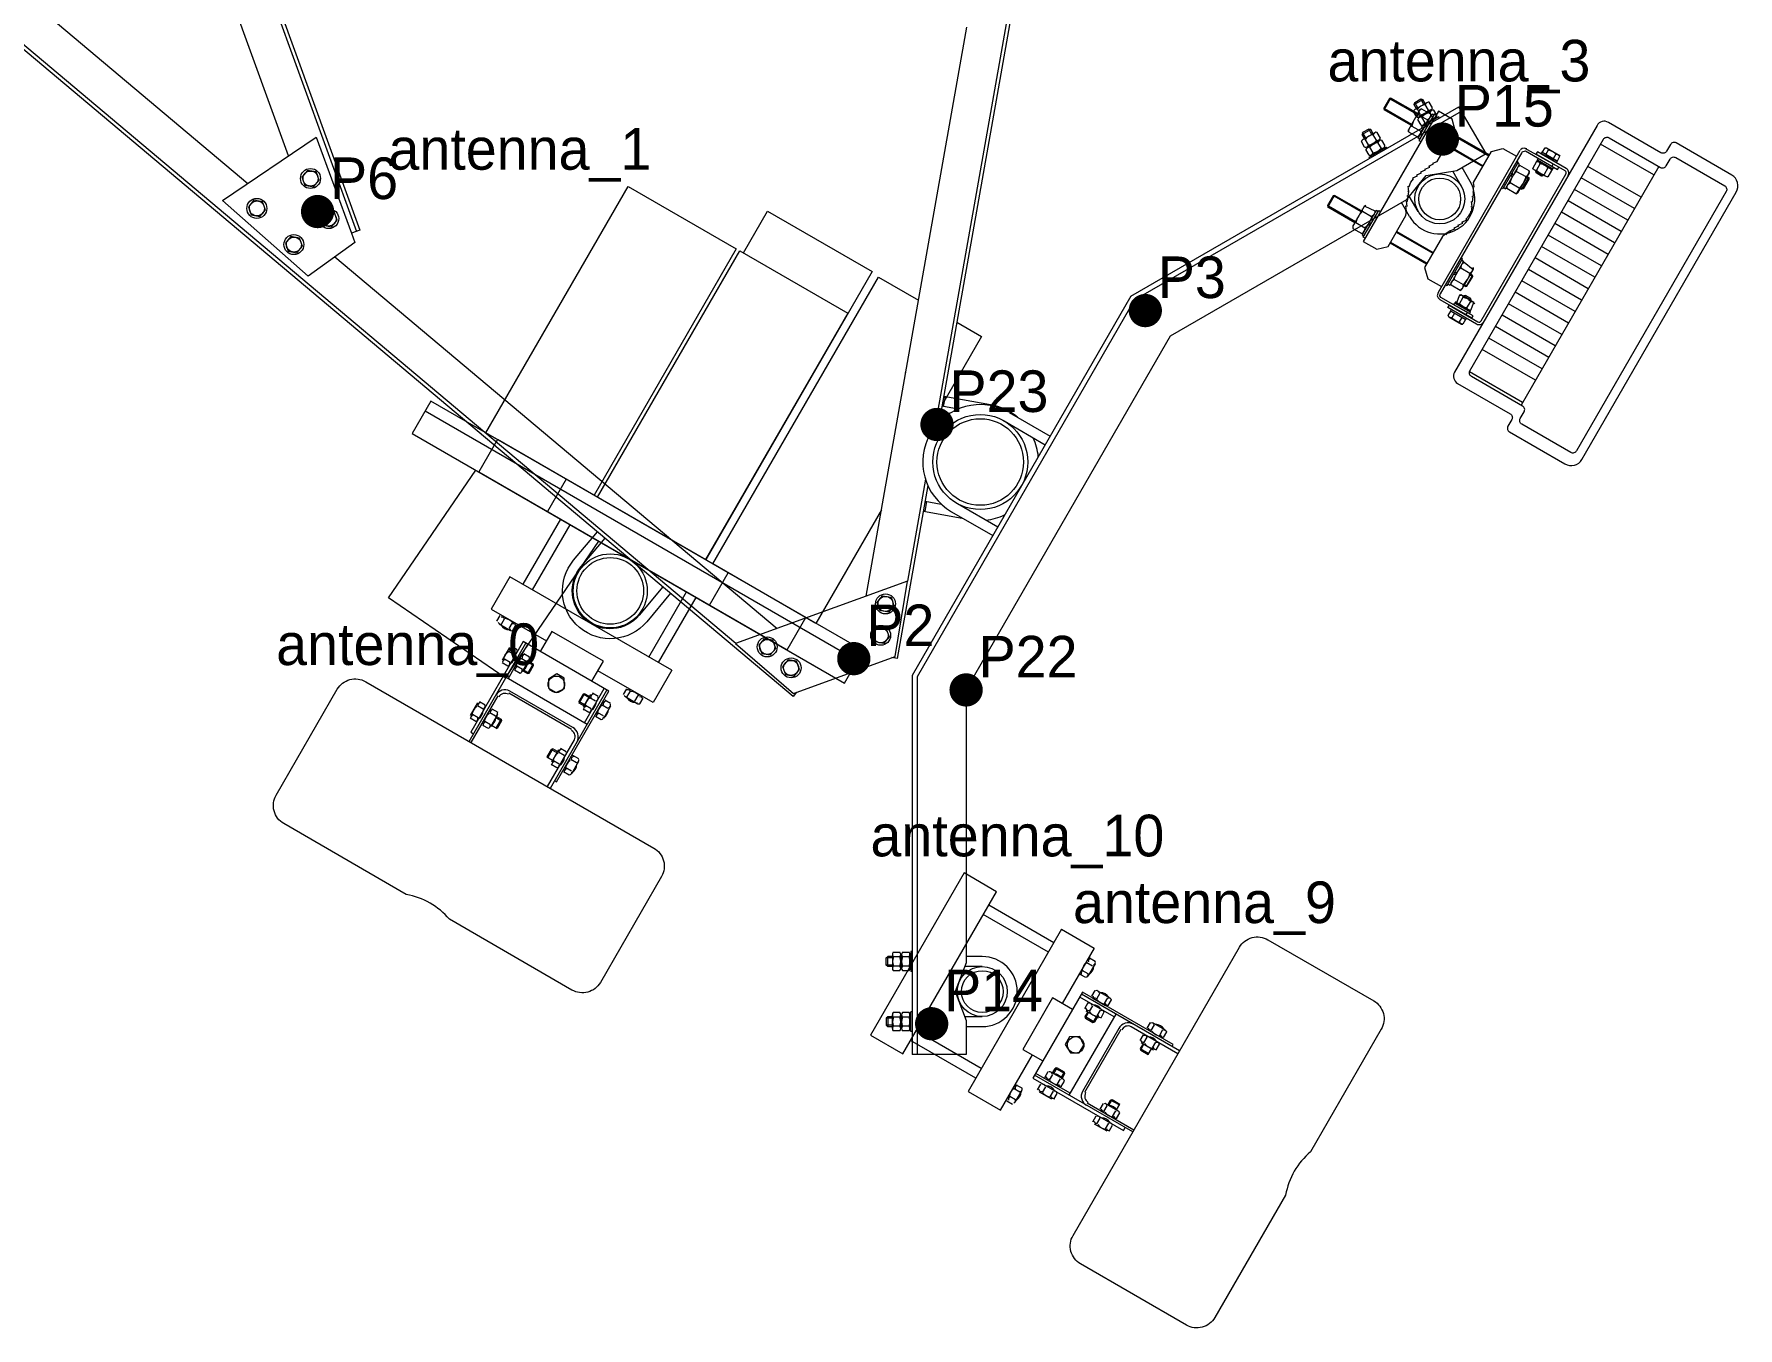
# Model space of a CAD drawing. Header units: millimetres. Extents: x 750177 to 754896, y 114758 to 119506.
# Drawn here: x 751767 to 753815, y 114758 to 116313 of the extents above; entities that cross this region are included whole.
import ezdxf

# ---------------------------------------------------------------- set-up
doc = ezdxf.new("R2010")
doc.units = ezdxf.units.MM
doc.header["$LTSCALE"] = 30
doc.layers.add('ANTENNA_LABELS', color=2, linetype='Continuous')
doc.layers.add('VERTEX_LABELS', color=7, linetype='Continuous')
for name, color, linetype, lineweight in [('ANTENNAS DISHES', 7, 'Continuous', 5), ('STEELWORK', 7, 'Continuous', 13), ('STEELWORK ANCILLARY', 7, 'Continuous', 5)]:
    doc.layers.add(name, color=color, linetype=linetype, lineweight=lineweight)

msp = doc.modelspace()

# ---------------------------------------------------------------- linework, layer by layer
at = {"layer": 'ANTENNAS DISHES', "color": 4}
for p, q in [((753422.3, 116203.4), (753390, 116222)), ((753423, 116204.4), (753390.6, 116223.1)), ((753429.7, 116216.2), (753397.4, 116234.8)), ((753430.4, 116217.4), (753398.1, 116236)), ((753433, 116221.8), (753419.2, 116198)), ((753433, 116221.8), (753435.1, 116223.1)), ((753435.1, 116223.1), (753446.1, 116216.8)), ((753446.1, 116216.8), (753446, 116215.3)), ((753446.1, 116214.3), (753446.1, 116216.8)), ((753419.3, 116195.6), (753419.2, 116198)), ((753419.3, 116195.6), (753430.2, 116189.3)), ((753424, 116205.1), (753423.2, 116202.4)), ((753423.2, 116202.4), (753434, 116196.2)), ((753424.8, 116207.6), (753424, 116205.1)), ((753436.1, 116198.1), (753434, 116196.2)), ((753437.6, 116200.2), (753436.1, 116198.1)), ((753439.2, 116202.4), (753437.6, 116200.2)), ((753438.4, 116201.6), (753441.9, 116202.3)), ((753439.6, 116203.7), (753443.1, 116204.4)), ((753443.2, 116210.6), (753442, 116209.9)), ((753444.2, 116211.6), (753443.2, 116210.6)), ((753445.1, 116212.7), (753444.2, 116211.6)), ((753445.5, 116214), (753445.1, 116212.7)), ((753446, 116215.3), (753445.5, 116214)), ((753432.3, 116190.4), (753430.2, 116189.3)), ((753430.2, 116189.3), (753431.4, 116190)), ((753464.7, 116178.9), (753508.6, 116153.6)), ((753465.3, 116180), (753509.2, 116154.7)), ((753472.1, 116191.8), (753516, 116166.4)), ((753472.7, 116192.9), (753516.6, 116167.6)), ((753561.4, 116175.1), (753558.9, 116175.8)), ((753580.1, 116170.6), (753583.4, 116176.2)), ((753714.3, 116143.6), (753650.3, 116180.5)), ((753555.4, 116170.6), (753457.2, 116000.6)), ((753553.3, 116154.9), (753551.2, 116153.6)), ((753552.1, 116154), (753553.3, 116154.9)), ((753564.3, 116148.6), (753553.3, 116154.9)), ((753575.3, 116163.3), (753568.7, 116151.8)), ((753577.7, 116157.2), (753573.1, 116149.2)), ((753582, 116155.6), (753581.4, 116157.6)), ((753583.1, 116154.9), (753582.7, 116156.9)), ((753584.5, 116168.1), (753587.7, 116173.7)), ((753593.2, 116156.8), (753591.6, 116154.1)), ((753597.1, 116158.3), (753601.1, 116166)), ((753552.3, 116127.9), (753541.4, 116134.2)), ((753543.8, 116140.8), (753542.7, 116144.1)), ((753545, 116142.9), (753543.9, 116146.2)), ((753544.3, 116141.7), (753545.9, 116143.9)), ((753545.9, 116143.9), (753547.5, 116146)), ((753547.5, 116146), (753549.3, 116147.9)), ((753549.3, 116147.9), (753549.4, 116149.3)), ((753549.4, 116149.3), (753549.8, 116150.6)), ((753549.8, 116150.6), (753550.2, 116152)), ((753564.2, 116146.1), (753550.5, 116122.2)), ((753550.9, 116153.1), (753552.1, 116154)), ((753720.2, 116153.8), (753554.6, 115866.9)), ((753561, 116140.4), (753563.1, 116139.2)), ((753561.7, 116141.6), (753563.8, 116140.4)), ((753564.2, 116146.1), (753564.3, 116148.6)), ((753572.2, 116147.7), (753572.7, 116148.5)), ((753573.9, 116147.9), (753573.4, 116147)), ((753580.4, 116144.1), (753579.9, 116143.3)), ((753581.5, 116143.4), (753581.1, 116142.6)), ((753592.6, 116150.9), (753586.8, 116141.4)), ((753590.9, 116150.1), (753590.2, 116150.8)), ((753690.9, 116103.1), (753627, 116140)), ((753698.9, 116116.9), (753634.9, 116153.8)), ((753362.2, 116099.2), (753329.9, 116117.9)), ((753362.8, 116100.3), (753330.5, 116118.9)), ((753418.9, 116117.9), (753417.4, 116118.2)), ((753419.6, 116123.9), (753418.3, 116124.1)), ((753495.6, 116117.5), (753497.1, 116117.1)), ((753496.4, 116123.3), (753497.7, 116123.2)), ((753548.4, 116121), (753537.5, 116127.4)), ((753548.4, 116121), (753550.5, 116122.2)), ((753549.6, 116121.8), (753548.4, 116121)), ((753550.5, 116122.8), (753549.6, 116121.8)), ((753553.6, 116127.6), (753555.7, 116126.4)), ((753554.2, 116128.7), (753556.3, 116127.4)), ((753683, 116089.4), (753619, 116126.3)), ((753355.4, 116087.3), (753323, 116106)), ((753368, 116106.8), (753366.9, 116106.2)), ((753416.8, 116100.1), (753415.3, 116100.2)), ((753493.4, 116099.5), (753495, 116099.4)), ((753494.1, 116105.5), (753495.7, 116105.3)), ((753667.1, 116061.9), (753603.1, 116098.8)), ((753675.1, 116075.6), (753611.1, 116112.6)), ((753364.3, 116073.7), (753363.1, 116073.1)), ((753365.2, 116074.9), (753364.3, 116073.7)), ((753368.9, 116081.8), (753367, 116080)), ((753370.5, 116084.1), (753368.9, 116081.8)), ((753372.1, 116086.2), (753370.5, 116084.1)), ((753371.2, 116085.2), (753372.4, 116081.9)), ((753372.4, 116087.2), (753373.6, 116083.9)), ((753404.5, 116074.8), (753448.4, 116049.4)), ((753405.1, 116075.8), (753449, 116050.5)), ((753464.2, 116072.8), (753465.1, 116071.5)), ((753469.2, 116076.3), (753470, 116075.1)), ((753659.2, 116048.1), (753595.2, 116085.1)), ((753397.1, 116062), (753441, 116036.6)), ((753397.7, 116062.9), (753441.6, 116037.6)), ((753643.3, 116020.6), (753579.3, 116057.6)), ((753651.3, 116034.4), (753587.3, 116071.3)), ((753484.1, 116037.3), (753486.2, 116038.6)), ((753497.1, 116032.3), (753497.1, 116029.8)), ((753635.4, 116006.9), (753571.4, 116043.8)), ((753476.6, 116024.4), (753473.2, 116023.7)), ((753477.7, 116026.4), (753474.4, 116025.7)), ((753486.6, 116011.6), (753488.7, 116010.3)), ((753493.4, 116023.4), (753495.6, 116022.2)), ((753619.5, 115979.4), (753555.5, 116016.3)), ((753627.4, 115993.1), (753563.5, 116030.1)), ((753476.7, 115990), (753476.1, 115991.5)), ((753476.1, 115991.5), (753476.5, 115990.6)), ((753476.5, 115990.6), (753477.1, 115990.1)), ((753486, 115998.3), (753485.5, 115997.5)), ((753486.7, 115996.8), (753487.2, 115997.6)), ((753489.6, 115983.7), (753494.1, 115991.5)), ((753493.1, 115993.1), (753493.6, 115993.9)), ((753494.1, 115991.5), (753495.1, 115991.5)), ((753495.1, 115991.5), (753496, 115991.4)), ((753496, 115991.4), (753496.8, 115990.9)), ((753611.6, 115965.6), (753547.6, 116002.6)), ((753467.2, 115973.7), (753466.9, 115974.5)), ((753467.6, 115973.2), (753466.9, 115974.5)), ((753467.9, 115973.2), (753467.2, 115973.7)), ((753467.6, 115973.2), (753483.1, 115964.2)), ((753468.7, 115972.5), (753467.9, 115973.2)), ((753469.5, 115972.2), (753468.7, 115972.5)), ((753470.3, 115971.9), (753469.5, 115972.2)), ((753471.3, 115972), (753470.3, 115971.9)), ((753474.5, 115977.5), (753471.3, 115972)), ((753472.5, 115970.6), (753471.3, 115972)), ((753483.3, 115972.4), (753480.1, 115966.9)), ((753484, 115985.8), (753482, 115985.4)), ((753485.1, 115985.1), (753483.3, 115984.6)), ((753486.3, 115984.8), (753484.7, 115985.4)), ((753487.9, 115984), (753486.3, 115984.8)), ((753489.6, 115983.7), (753487.9, 115984)), ((753488.6, 115975.7), (753490.1, 115978.2)), ((753492.5, 115980.9), (753494.2, 115981)), ((753498.7, 115988.9), (753498, 115990.3)), ((753595.7, 115938.1), (753531.7, 115975.1)), ((753603.6, 115951.9), (753539.6, 115988.8)), ((753481.9, 115964.9), (753481.3, 115965.4)), ((753482.9, 115964.5), (753481.9, 115964.9)), ((753483.7, 115964.2), (753482.9, 115964.5)), ((753483.1, 115964.2), (753484.7, 115964.2)), ((753484.7, 115964.2), (753483.7, 115964.2)), ((753587.8, 115924.4), (753523.8, 115961.3)), ((753571.9, 115896.9), (753507.9, 115933.8)), ((753579.8, 115910.6), (753515.8, 115947.6)), ((753556.4, 115870.1), (753492.6, 115907))]:
    msp.add_line(p, q, dxfattribs=at)
for points in [[(753434.2, 116147.3), (753439.9, 116149.6), (753438.9, 116150.7), (753444.8, 116153.1), (753443.7, 116154.3), (753449.5, 116156.8), (753448.6, 116157.9), (753453.7, 116159.9), (753475.2, 116197.2), (753471.6, 116210.8), (753455.2, 116220.3), (753364.8, 116063.7), (753381.2, 116054.2)], [(753431.1, 116216.2), (753429.3, 116214.3), (753427.5, 116212.3), (753426.1, 116209.8)], [(753432.9, 116186.6), (753430.8, 116187.8), (753447.6, 116217), (753449.7, 116215.8)], [(753431.4, 116219), (753431.2, 116217.6), (753431.1, 116216.2), (753442, 116209.9), (753441.4, 116207.3), (753439.2, 116202.4)], [(753452.7, 116216), (753450.5, 116217.2), (753431.9, 116185), (753434.1, 116183.8)], [(753435.1, 116223.1), (753433.9, 116222.3), (753432.7, 116221.4)], [(753420.9, 116200.8), (753419.5, 116198.4), (753419.3, 116197), (753419.3, 116195.6)], [(753423.2, 116202.4), (753422, 116201.7), (753420.9, 116200.8)], [(753433.7, 116193.4), (753433.3, 116192.2), (753431.4, 116190), (753433.7, 116193.4), (753434, 116194.8), (753434, 116196.2)], [(753496.4, 116111.4), (753497.1, 116117.1), (753497.7, 116123.2), (753496.9, 116129.4), (753498.4, 116129.2), (753497.6, 116134.6), (753519.1, 116171.8), (753532.8, 116175.5), (753549.3, 116166)], [(753555.9, 116171.4), (753559.9, 116172.4), (753598.5, 116150.1), (753600.1, 116152.8), (753558.9, 116175.8), (753556.1, 116175.4), (753553.9, 116173.7)], [(753583.4, 116176.2), (753584.1, 116176.1), (753585, 116176.1), (753600.3, 116167.3), (753601.1, 116166), (753600.6, 116166.6), (753600.1, 116167.4)], [(753586, 116175.5), (753586.7, 116175.1), (753587.2, 116174.4), (753587.7, 116173.7), (753589.4, 116173.1), (753591, 116172.6)], [(753553.3, 116172.9), (753454.8, 116002.5), (753453.9, 115998.4), (753454.9, 115995.8), (753456.9, 115994.1), (753495.6, 115971.7)], [(753549.3, 116160.2), (753551.3, 116159), (753532.7, 116126.8), (753530.7, 116127.9)], [(753533.7, 116128.4), (753535.9, 116127.1), (753552.8, 116156.3), (753550.5, 116157.6)], [(753581.1, 116156.1), (753579.5, 116156.7), (753577.7, 116157.2), (753576.7, 116158.6), (753575, 116159.6), (753573.3, 116159.8), (753574.7, 116159.8)], [(753592.6, 116150.9), (753592, 116149.8), (753573.6, 116160.4), (753574.2, 116161.5)], [(753594, 116170.9), (753595.3, 116169.7), (753596.6, 116168.6), (753593.3, 116163)], [(753596.6, 116168.6), (753597.4, 116168.5), (753598.4, 116168.3)], [(753381.2, 116054.2), (753394.8, 116057.8), (753416.1, 116094.9), (753416.8, 116100.1), (753416, 116106.3), (753417.6, 116106.1), (753416.7, 116112.1), (753418.1, 116111.9), (753418.9, 116117.9), (753419.6, 116123.9), (753418.8, 116130.2), (753420.2, 116129.9), (753422, 116134.9), (753425.3, 116138.8), (753424.5, 116140.1), (753430.2, 116142.4), (753429.5, 116143.6), (753435.1, 116146), (753434.2, 116147.3)], [(753538.4, 116131.5), (753539.3, 116132.4), (753540.2, 116133.5), (753541.4, 116134.2), (753542.2, 116136.9), (753544.3, 116141.7)], [(753549.3, 116147.9), (753560.3, 116141.6), (753559.6, 116139), (753558.5, 116136.7), (753557.4, 116134.2), (753555.8, 116132), (753554.3, 116129.9), (753552.3, 116127.9), (753552.3, 116126.5), (753550.5, 116122.8), (753551.9, 116125.2), (753552.3, 116126.5)], [(753564.3, 116148.6), (753564.2, 116147), (753563.7, 116145.7), (753563.3, 116144.4), (753562.4, 116143.4), (753561.5, 116142.3), (753560.3, 116141.6)], [(753574.5, 116148), (753570.5, 116149.8), (753571.4, 116149.5), (753572.2, 116149.3), (753573.1, 116149.2), (753574.5, 116148), (753575.8, 116146.9), (753577.3, 116145.9), (753578.9, 116145.1), (753580.6, 116144.5), (753582.2, 116144), (753582.7, 116143.3), (753583.3, 116142.6), (753586.8, 116141.4), (753585.9, 116141.4), (753584.9, 116141.7), (753584, 116142), (753583.3, 116142.6), (753569.3, 116150.5), (753568.7, 116151.8), (753569.2, 116151.1), (753569.7, 116150.4)], [(753588.6, 116151.8), (753587.7, 116152), (753586.8, 116152), (753582.2, 116144)], [(753586.8, 116152), (753585.6, 116153.2), (753584.2, 116154.3)], [(753322.4, 116104.9), (753330.5, 116118.9), (753328.7, 116118.6), (753321.9, 116106.7), (753322.5, 116105.1), (753354.8, 116086.4)], [(753537.4, 116129.7), (753537.5, 116127.4), (753537.5, 116128.8), (753537.7, 116130.2)], [(753368, 116106.8), (753365.9, 116105.6), (753352.2, 116081.9), (753352.2, 116079.4)], [(753359, 116093.7), (753357.7, 116091.5), (753356.8, 116088.8), (753356.1, 116086.3), (753367, 116080), (753366.9, 116078.6), (753365.2, 116074.9), (753366.7, 116077.4), (753366.9, 116078.6)], [(753360.4, 116096), (753362.2, 116098.1), (753364.1, 116100), (753374.9, 116093.8), (753374.3, 116091.1), (753372.1, 116086.2)], [(753382.6, 116099.5), (753380.5, 116100.7), (753363.7, 116071.6), (753365.8, 116070.4)], [(753364.1, 116100), (753364.1, 116101.4), (753364.2, 116102.7)], [(753367.1, 116067.7), (753365, 116068.9), (753383.5, 116101), (753385.6, 116099.8)], [(753365.7, 116105.2), (753366.9, 116106.2), (753378.9, 116100.5), (753378.9, 116098)], [(753378.9, 116100.5), (753379, 116099.2), (753378.5, 116097.8), (753378, 116096.5), (753377.1, 116095.3), (753376.1, 116094.5), (753374.9, 116093.8)], [(753478.7, 116083.4), (753484.5, 116085.8), (753483.5, 116087), (753489.3, 116089.5), (753488.3, 116090.5), (753491.8, 116094.6), (753495, 116099.4), (753495.7, 116105.3), (753494.9, 116111.5), (753496.4, 116111.4)], [(753356.1, 116086.3), (753354.9, 116085.5), (753353.9, 116084.8), (753352.4, 116082.3), (753352.2, 116080.7), (753352.2, 116079.4), (753363.1, 116073.1), (753365.3, 116074.4)], [(753478.7, 116083.4), (753479.6, 116082.2), (753473.8, 116079.8), (753474.8, 116078.6), (753469.2, 116076.3), (753464.2, 116072.8), (753460, 116069.5), (753438.6, 116032.5), (753442.4, 116018.9), (753458.8, 116009.4)], [(753463.7, 116011.9), (753465.7, 116010.8), (753484.3, 116042.8), (753482.3, 116044)], [(753483.4, 116041.3), (753485.6, 116040), (753468.8, 116010.9), (753466.6, 116012.2)], [(753483.9, 116037), (753485.1, 116038), (753486.2, 116038.6), (753497.1, 116029.8), (753483.5, 116006.2), (753481.3, 116004.9), (753470.4, 116011.2), (753470.4, 116013.7)], [(753470.6, 116013.9), (753471.3, 116015.2), (753472.3, 116016.4), (753473.1, 116017.3), (753474.3, 116018), (753475, 116020.6), (753476.1, 116023.1), (753477.2, 116025.5), (753478.8, 116027.7), (753480.4, 116029.9), (753482.3, 116031.8), (753493.2, 116025.5), (753494.4, 116026.2), (753495.2, 116027.1), (753496.2, 116028.3), (753497.1, 116032.3), (753496.7, 116029.6), (753496.2, 116028.3)], [(753483.2, 116035.8), (753482.7, 116034.4), (753482.3, 116033.2), (753482.3, 116031.8)], [(753470.4, 116011.2), (753470.3, 116012.5), (753470.6, 116014)], [(753481.3, 116004.9), (753482.5, 116005.5), (753483.4, 116006.6), (753484.3, 116007.7), (753484.9, 116009.1), (753485.2, 116010.3), (753485.3, 116011.7), (753474.3, 116018)], [(753485.3, 116011.7), (753487.1, 116013.6), (753488.7, 116015.8), (753490.3, 116017.9), (753491.4, 116020.4), (753492.5, 116022.9), (753493.2, 116025.5)], [(753486, 116010.6), (753488.2, 116009.4), (753489.6, 116009.8), (753496.5, 116021.7), (753496.2, 116023.3)], [(753494.1, 116024.5), (753496.2, 116023.3), (753488.1, 116009.3)], [(753495.4, 115971.5), (753497, 115974.2), (753458.3, 115996.5), (753456.8, 115998.3), (753457.3, 116000.7)], [(753493.4, 115979.1), (753493.9, 115980), (753475.6, 115990.6), (753475.1, 115989.7)], [(753489.6, 115983.7), (753490, 115982.8), (753490.7, 115982.2), (753492.3, 115981.3), (753491.4, 115981.5), (753493.2, 115980.9), (753494.2, 115981), (753498, 115990.3), (753482.1, 115999.4), (753480.6, 115999.3), (753477.1, 115990.1), (753477.8, 115989.3), (753478.8, 115989.1), (753479.6, 115988.8), (753480.5, 115988.9)], [(753484.7, 115985.4), (753481.8, 115987.5), (753480.5, 115988.9), (753485.1, 115996.8), (753488.6, 115995.7)], [(753480.6, 115999.3), (753482.4, 115999.2)], [(753484.1, 115998.3), (753485.1, 115996.8)], [(753494.3, 115992.4), (753494.8, 115993.2), (753494.3, 115995.1), (753487.8, 115998.8), (753486, 115998.3), (753494.8, 115993.2)], [(753491.6, 115993.9), (753492.9, 115992.7), (753494.1, 115991.5)], [(753466.9, 115974.5), (753470.1, 115980), (753487.9, 115969.8), (753484.7, 115964.2)], [(753478.4, 115967.2), (753480.1, 115966.9), (753481.3, 115965.4), (753478.4, 115967.2), (753476.8, 115968), (753475.3, 115968.7), (753472.5, 115970.6)], [(753497.6, 115990.5), (753498.2, 115989.6), (753498.7, 115988.9)]]:
    msp.add_lwpolyline(points, dxfattribs=at)
for points in [[(753398.1, 116236), (753396.3, 116235.5), (753389.5, 116223.8), (753390, 116222)], [(753593.9, 116152.6), (753575.3, 116163.3), (753574.4, 116161.7), (753592.9, 116151)], [(753563.8, 116140.4), (753564, 116138.7), (753557.3, 116126.9), (753555.7, 116126.4)], [(753581.1, 116142.6), (753579.3, 116142.2), (753572.8, 116146), (753572.2, 116147.7)], [(753590.5, 116150.6), (753591.4, 116149.4), (753590.9, 116150.1)], [(753492.5, 115977), (753473.9, 115987.7), (753475, 115989.6), (753493.6, 115978.9)]]:
    msp.add_lwpolyline(points, close=True, dxfattribs=at)
for points in [[(753607.3, 115796.3, 0.414214), (753627.8, 115801.7), (753813.3, 116123, 0.414214), (753807.8, 116143.5), (753741.1, 116182, 0.414214), (753734.3, 116180.2), (753729.6, 116172.1, -0.414214), (753722.8, 116170.3), (753659.6, 116206.8, 0.414214), (753645.9, 116203.1), (753474.7, 115906.7, 0.414214), (753478.4, 115893), (753541.6, 115856.5, -0.414214), (753543.5, 115849.7), (753538.8, 115841.6, 0.414214), (753540.6, 115834.7)], [(753722.1, 116152.7, 0.414214), (753729, 116154.6), (753733.7, 116162.7, -0.414214), (753740.5, 116164.5), (753799.4, 116130.5, -0.414214), (753801.2, 116123.7), (753621.2, 115811.9, -0.414214), (753614.4, 115810), (753555.5, 115844, -0.414214), (753553.7, 115850.9), (753558.3, 115859, 0.414214), (753556.5, 115865.8), (753494.9, 115901.4, -0.414214), (753493.1, 115908.2), (753653.7, 116186.4, -0.414214), (753660.6, 116188.3)], [(753271.6, 114917.7), (753186.6, 114770.5, -0.414214), (753152.5, 114761.3), (753025.2, 114834.8, -0.414214), (753016, 114869), (753216, 115215.4, -0.414214), (753250.2, 115224.5), (753377.5, 115151, -0.414214), (753386.6, 115116.9), (753301.6, 114969.7, 0.175548)]]:
    msp.add_lwpolyline(points, format="xyb", close=True, dxfattribs=at)
for points in [[(753470.6, 115982.1), (753469.7, 115980.4), (753488.3, 115969.7), (753489.2, 115971.3), (753466.5, 115984.4), (753468.1, 115987.1), (753502.7, 115967.1, 0.414214), (753506.8, 115968.2), (753608.6, 116144.6, 0.414214), (753607.5, 116148.7), (753572.9, 116168.7), (753574.5, 116171.4), (753598.2, 116160.1), (753579.7, 116170.9), (753578.6, 116169)], [(753611.2, 116143.1, 0.414214), (753609, 116151.3), (753574.4, 116171.3), (753572.9, 116168.7)], [(753466.6, 115984.5), (753501.2, 115964.5, 0.414214), (753509.4, 115966.7)]]:
    msp.add_lwpolyline(points, format="xyb", dxfattribs=at)
at = {"layer": 'ANTENNAS DISHES', "color": 2}
for points in [[(752323.5, 115826.1), (752310.3, 115833.7), (752481.3, 116129.9), (752611.2, 116054.9), (752440.2, 115758.7)], [(752619.9, 116049.9), (752648.9, 116100.1), (752774.5, 116027.6), (752574.5, 115681.2), (752471.1, 115740.9)], [(752574.4, 115681.3), (752444.5, 115756.3), (752615.5, 116052.5), (752745.4, 115977.5), (752574.4, 115681.3)], [(752785.7, 115741.1), (752707, 115604.7), (752583.1, 115676.2), (752782.1, 116020.9), (752830.3, 115993.1)], [(752876.4, 115966.5), (752906, 115949.4), (752859, 115868)], [(752814.9, 115906.1), (752814.6, 115906.3), (752815.1, 115907.2)], [(752445.7, 115703.6), (752333.5, 115539.4), (752193.1, 115635.2), (752298, 115788.9)], [(752579, 115626.7), (752601.5, 115665.6), (752406.6, 115778.1), (752384.1, 115739.2), (752579, 115626.7)], [(752354.9, 115651.6), (752400.2, 115729.9)], [(752366.4, 115644.9), (752411.6, 115723.3)], [(752533.7, 115548.3), (752338.9, 115660.8), (752316.4, 115621.8), (752382.9, 115583.5)], [(752506.2, 115564.2), (752551.5, 115642.6)], [(752517.7, 115557.6), (752562.9, 115635.9)], [(752323.2, 115607.2), (752327.2, 115614.1)], [(752326, 115604.1), (752339.8, 115596.1)], [(752338.1, 115598.6), (752342.1, 115605.5)], [(752393, 115415.7), (752395.2, 115414.3), (752458.1, 115523.2), (752355, 115582.8), (752292.1, 115473.9), (752295.5, 115471.9)], [(752437.5, 115535.1), (752451.4, 115559.2), (752389.5, 115594.9), (752375.6, 115570.9)], [(752290.2, 115462.7), (752358.4, 115580.8)], [(752338.5, 115575.5), (752329.9, 115560.6)], [(752332.4, 115562.2), (752339.3, 115558.2)], [(752336.9, 115538.2), (752360.7, 115579.5)], [(752341, 115577.1), (752347.9, 115573.1)], [(752362.6, 115561.6), (752354, 115546.7)], [(752355.9, 115568.5), (752362.8, 115564.5)], [(752347.3, 115553.6), (752354.2, 115549.6)], [(752355.3, 115549), (752362.2, 115545)], [(752361.3, 115559.3), (752367, 115556)], [(752533.7, 115548.3), (752511.2, 115509.4), (752444.8, 115547.7)], [(752432, 115483.3), (752334.6, 115539.5)], [(752413.3, 115477.3), (752337.6, 115521)], [(752387.7, 115406.5), (752455.8, 115524.5)], [(752427.1, 115519.7), (752421.8, 115510.6), (752422.3, 115508.8), (752428.9, 115520.2)], [(752434.6, 115516.9), (752428.9, 115520.2), (752427.1, 115519.7), (752433.9, 115515.8)], [(752428.6, 115485.3), (752452.4, 115526.5)], [(752445.3, 115516.9), (752438.4, 115520.8)], [(752475.7, 115519.2), (752479.6, 115526.1)], [(752300.1, 115509), (752291.5, 115494.1)], [(752292.5, 115461.4), (752325, 115517.6)], [(752302.6, 115510.6), (752309.5, 115506.6)], [(752317.5, 115502), (752324.4, 115498)], [(752428.6, 115506.6), (752421.8, 115510.6)], [(752428, 115505.5), (752422.3, 115508.8)], [(752435.9, 115519.2), (752427.3, 115504.3)], [(752436.7, 115502), (752429.8, 115505.9)], [(752450.8, 115510.6), (752442.2, 115495.7)], [(752460, 115505.3), (752451.4, 115490.4)], [(752460.2, 115508.3), (752453.3, 115512.2)], [(752492.2, 115508.1), (752477.3, 115516.7)], [(752489.4, 115511.3), (752493.4, 115518.1)], [(752294, 115495.7), (752300.9, 115491.7)], [(752308.9, 115487.1), (752315.8, 115483.1)], [(752324.2, 115495.1), (752315.6, 115480.2)], [(752316.9, 115482.5), (752323.8, 115478.5)], [(752322.7, 115479.2), (752328.6, 115489.5), (752329.1, 115487.7), (752323.8, 115478.5)], [(752322.9, 115492.8), (752328.6, 115489.5)], [(752451.6, 115493.4), (752444.7, 115497.3)], [(752388.7, 115453.3), (752383.4, 115444.1), (752390.3, 115440.1)], [(752390.5, 115453.8), (752384.5, 115443.4)], [(752396.2, 115450.5), (752390.5, 115453.8), (752388.7, 115453.3), (752395.6, 115449.3)], [(752397.5, 115452.7), (752388.9, 115437.8)], [(752398.3, 115435.5), (752391.4, 115439.5)], [(752406.9, 115450.4), (752400, 115454.4)], [(752421.6, 115438.8), (752413, 115423.9)], [(752421.8, 115441.8), (752414.9, 115445.8)], [(752413.2, 115426.9), (752406.3, 115430.9)]]:
    msp.add_lwpolyline(points, dxfattribs=at)
for points in [[(752325, 115605.9, 0.444421), (752329, 115603.9), (752332.9, 115610.8, -0.222243), (752343.2, 115604.9)], [(752338.7, 115598, 0.444421), (752342.7, 115596), (752346.7, 115602.8)], [(752331.7, 115561.1, -0.222243), (752337.7, 115571.4), (752344.5, 115567.4)], [(752346.6, 115552.5, -0.222243), (752352.6, 115562.8), (752359.4, 115558.8)], [(752329.7, 115557.6), (752336.6, 115553.6, 0.444421), (752339, 115557.4)], [(752344.6, 115549), (752351.5, 115545, 0.444421), (752353.9, 115548.8)], [(752367.5, 115554.2), (752360.6, 115558.1, -0.222243), (752354.6, 115547.8), (752360.4, 115544.5)], [(752419.7, 115462.1, 0.414214), (752414.6, 115479.6), (752338.9, 115523.3, 0.414214), (752322.3, 115518.3)], [(752476.3, 115518.6, 0.444421), (752480.2, 115516.6), (752484.2, 115523.4, -0.222243), (752494.5, 115517.5)], [(752300, 115506), (752306.8, 115502.1, 0.444421), (752309.3, 115505.8)], [(752436.4, 115501.1, -0.444421), (752434, 115497.4), (752427.1, 115501.4)], [(752442, 115511.1), (752435.1, 115515.1, 0.222243), (752429.2, 115504.9)], [(752456.9, 115502.5), (752450, 115506.5, 0.222243), (752444.1, 115496.3)], [(752491.2, 115510, 0.444421), (752495.1, 115508), (752499.1, 115514.8)], [(752291.4, 115491.1), (752298.2, 115487.2, 0.444421), (752300.6, 115490.9)], [(752306.3, 115482.5), (752313.1, 115478.6, 0.444421), (752315.5, 115482.3)], [(752314.9, 115497.4), (752321.7, 115493.5, 0.444421), (752324.2, 115497.2)], [(752316.3, 115481.4, 0.222243), (752322.2, 115491.7), (752329.1, 115487.7)], [(752451.3, 115492.5, -0.444421), (752448.9, 115488.8), (752442, 115492.8)], [(752384.2, 115408.5), (752416.6, 115464.6, 0.414213), (752413.2, 115475.8)], [(752406.7, 115449.6, -0.444421), (752404.2, 115445.8), (752397.4, 115449.8)], [(752421.6, 115440.9, -0.444421), (752419.1, 115437.2), (752412.3, 115441.2)], [(752398.1, 115434.7, -0.444421), (752395.6, 115430.9), (752388.8, 115434.9)], [(752413, 115426, -0.444421), (752410.5, 115422.3), (752403.7, 115426.3)]]:
    msp.add_lwpolyline(points, format="xyb", dxfattribs=at)
for points in [[(752360.4, 115544.5), (752362.2, 115545), (752367.5, 115554.2), (752367, 115556)], [(752394.6, 115521.7), (752404.9, 115526.4), (752404.5, 115538.9), (752395.3, 115544.2), (752385.5, 115537.7), (752385.4, 115527)]]:
    msp.add_lwpolyline(points, close=True, dxfattribs=at)
at = {"layer": 'ANTENNAS DISHES', "color": 1}
msp.add_lwpolyline([(752214.5, 115279), (752067.2, 115364, -0.414214), (752058.1, 115398.2), (752131.6, 115525.5, -0.414214), (752165.7, 115534.6), (752512.2, 115334.6, -0.414214), (752521.3, 115300.5), (752447.8, 115173.2, -0.414214), (752413.7, 115164), (752266.4, 115249, 0.175548)], format="xyb", close=True, dxfattribs=at)
at = {"layer": 'ANTENNAS DISHES', "color": 5}
for points in [[(752924, 115282.2), (752885, 115304.7), (752772.5, 115109.8), (752811.5, 115087.3), (752924, 115282.2)], [(752986.4, 115209.4), (752908.1, 115254.7)], [(752993, 115220.9), (752914.7, 115266.1)], [(753002.3, 115237), (752889.8, 115042.1), (752928.8, 115019.6), (752967.2, 115086.1)], [(753002.3, 115237), (753041.3, 115214.5), (753002.9, 115148)], [(753039.4, 115192.6), (753032.5, 115196.6)], [(753042.5, 115195.4), (753033.9, 115180.5)], [(753031.4, 115178.9), (753024.5, 115182.8)], [(753015.5, 115140.7), (752991.4, 115154.6), (752955.7, 115092.7), (752979.8, 115078.8)], [(753135, 115096.2), (753136.3, 115098.5), (753027.4, 115161.3), (752967.9, 115058.2), (753076.7, 114995.3), (753078.7, 114998.8)], [(753065.4, 115131.8), (753024.1, 115155.6)], [(753144.1, 115090.9), (753026.1, 115159)], [(753042.4, 115163.4), (753038.4, 115156.5)], [(753040, 115154.1), (753054.9, 115145.5)], [(753045.3, 115163.2), (753060.2, 115154.6)], [(753057.3, 115154.8), (753053.3, 115147.9)], [(753067.3, 115135.2), (753011.1, 115037.8)], [(753033.8, 115148.5), (753029.8, 115141.6)], [(753033.7, 115137.8), (753030.4, 115132.1), (753030.9, 115130.3), (753034.8, 115137.2)], [(753030.9, 115130.3), (753040, 115125), (753041.9, 115125.5), (753030.4, 115132.1)], [(753031.4, 115139.2), (753046.3, 115130.6)], [(753044, 115131.9), (753040, 115125)], [(753045.2, 115131.2), (753041.9, 115125.5)], [(753048.6, 115139.9), (753044.7, 115133)], [(752905.7, 115069.6), (752827.3, 115114.9)], [(753073.3, 115116.5), (753029.7, 115040.8)], [(753100.2, 115110.1), (753096.3, 115103.2)], [(753108.8, 115125), (753104.9, 115118.1)], [(753111.8, 115124.8), (753126.7, 115116.2)], [(753123.7, 115116.4), (753119.8, 115109.5)], [(752899.1, 115058.2), (752820.7, 115103.4)], [(753100.2, 115099.5), (753096.9, 115093.7), (753097.4, 115091.9), (753101.3, 115098.8)], [(753096.9, 115093.7), (753107.2, 115087.8)], [(753097.4, 115091.9), (753106.5, 115086.6), (753110.5, 115093.5)], [(753097.9, 115100.8), (753112.8, 115092.2)], [(753115.1, 115101.5), (753111.2, 115094.6)], [(752991.4, 115064.5), (752994.7, 115070.2)], [(753087.9, 114993.5), (752969.8, 115061.6)], [(753012.4, 115040.1), (752971.2, 115063.9)], [(752973.5, 115044.2), (752977.5, 115051.1)], [(752982.1, 115059.1), (752986.1, 115066)], [(752989.1, 115065.8), (753004, 115057.2)], [(752997, 115050.5), (753001, 115057.4)], [(753001.7, 115058.5), (753005.6, 115065.4)], [(752943.4, 115026.4), (752936.5, 115030.4)], [(752952, 115041.3), (752945.1, 115045.3)], [(752946.5, 115029.2), (752954.5, 115043)], [(752975.2, 115041.7), (752990.1, 115033.1)], [(752988.4, 115035.6), (752992.4, 115042.5)], [(753089.2, 114995.8), (753033.1, 115028.2)], [(753057.8, 115026.1), (753061.1, 115031.8)], [(753071.5, 115025.9), (753061.1, 115031.8), (753062.9, 115032.3), (753072.1, 115027)], [(753040, 115005.8), (753044, 115012.7)], [(753048.6, 115020.7), (753052.6, 115027.6)], [(753055.5, 115027.4), (753070.4, 115018.8)], [(753063.5, 115012.1), (753067.5, 115019)], [(753068.1, 115020.1), (753072.1, 115027)], [(753041.6, 115003.4), (753056.5, 114994.8)], [(753054.9, 114997.2), (753058.9, 115004.1)]]:
    msp.add_lwpolyline(points, dxfattribs=at)
for points in [[(753032.1, 115179.5, 0.444421), (753034.1, 115183.5), (753027.2, 115187.4, -0.222243), (753033.1, 115197.7)], [(753040.7, 115194.4, 0.444421), (753042.7, 115198.4), (753035.8, 115202.3)], [(753048.1, 115160.1), (753044.1, 115153.2, 0.222243), (753054.4, 115147.3)], [(753058.1, 115154.6, -0.444421), (753061.8, 115152.2), (753057.9, 115145.3)], [(753039.5, 115145.2), (753035.5, 115138.3, 0.222243), (753045.8, 115132.4)], [(753049.5, 115139.7, -0.444421), (753053.2, 115137.3), (753049.3, 115130.4)], [(753088.5, 115123, 0.414214), (753071, 115117.8), (753027.4, 115042.2, 0.414214), (753032.3, 115025.6)], [(753142.1, 115087.4), (753086, 115119.9, 0.414213), (753074.8, 115116.4)], [(753101.1, 115109.9, -0.444421), (753104.8, 115107.5), (753100.8, 115100.6)], [(753109.7, 115124.8, -0.444421), (753113.4, 115122.4), (753109.4, 115115.5)], [(753124.6, 115116.2, -0.444421), (753128.3, 115113.8), (753124.3, 115106.9)], [(753116, 115101.3, -0.444421), (753119.7, 115098.9), (753115.7, 115092)], [(752996.5, 115070.7), (752992.6, 115063.8, -0.222243), (753002.8, 115057.9), (753006.1, 115063.6)], [(752952.6, 115042, 0.444421), (752954.7, 115045.9), (752947.8, 115049.9)], [(752998.1, 115049.9, -0.222243), (752987.9, 115055.8), (752991.8, 115062.7)], [(753001.6, 115047.9), (753005.6, 115054.7, 0.444421), (753001.9, 115057.2)], [(752944.7, 115028.2, 0.444421), (752946.7, 115032.2), (752939.9, 115036.1, -0.222243), (752945.8, 115046.4)], [(752989.5, 115035, -0.222243), (752979.3, 115040.9), (752983.2, 115047.8)], [(752993, 115033), (752997, 115039.8, 0.444421), (752993.3, 115042.3)], [(753069.2, 115019.5, 0.222243), (753059, 115025.4), (753062.9, 115032.3)], [(753044.6, 115003.2), (753048.6, 115010.1, 0.444421), (753044.8, 115012.5)], [(753053.2, 115018.1), (753057.2, 115025, 0.444421), (753053.4, 115027.4)], [(753068.1, 115009.5), (753072.1, 115016.4, 0.444421), (753068.3, 115018.8)], [(753059.5, 114994.6), (753063.5, 115001.5, 0.444421), (753059.7, 115003.9)]]:
    msp.add_lwpolyline(points, format="xyb", dxfattribs=at)
for points in [[(753028.9, 115097.8), (753024.2, 115108.2), (753011.7, 115107.7), (753006.4, 115098.6), (753013, 115088.7), (753023.6, 115088.6)], [(753006.1, 115063.6), (753005.6, 115065.4), (752996.5, 115070.7), (752994.7, 115070.2)]]:
    msp.add_lwpolyline(points, close=True, dxfattribs=at)
at = {"layer": 'ANTENNAS DISHES', "color": 2}
msp.add_circle((752394.9, 115531.5), 9.93, dxfattribs=at)
at = {"layer": 'ANTENNAS DISHES', "color": 5}
msp.add_circle((753019.2, 115098.1), 9.93, dxfattribs=at)
at = {"layer": 'ANTENNAS DISHES', "color": 2}
for centre, radius, start, end in [((752339.7, 115610.7), 13.9, 214.9401, 265.0599), ((752329.5, 115608.9), 3.31, 12.0773, 107.9227), ((752343.3, 115601), 3.31, 12.0773, 107.9227), ((752333.6, 115557.7), 3.31, 102.0773, 197.9227), ((752342.2, 115572.6), 3.31, 102.0773, 197.9227), ((752331.8, 115567.9), 13.9, 304.9401, 355.0599), ((752344.5, 115571.2), 3.31, 282.0773, 17.9227), ((752357.1, 115564), 3.31, 102.0773, 197.9227), ((752359.4, 115562.6), 3.31, 282.0773, 17.9227), ((752348.5, 115549.1), 3.31, 102.0773, 197.9227), ((752333.2, 115512), 8.6, 60, 150), ((752439.6, 115516.3), 3.31, 102.0773, 197.9227), ((752480.8, 115521.6), 3.31, 12.0773, 107.9227), ((752307.2, 115493.4), 13.9, 124.9401, 175.0599), ((752303.8, 115506.1), 3.31, 102.0773, 197.9227), ((752293.4, 115501.4), 13.9, 304.9401, 355.0599), ((752318.7, 115497.5), 3.31, 102.0773, 197.9227), ((752431, 115501.4), 3.31, 102.0773, 197.9227), ((752429.2, 115511.6), 13.9, 304.9401, 355.0599), ((752441.9, 115515), 3.31, 282.0773, 17.9227), ((752454.5, 115507.7), 3.31, 102.0773, 197.9227), ((752444.1, 115503), 13.9, 304.9401, 355.0599), ((752456.8, 115506.4), 3.31, 282.0773, 17.9227), ((752491, 115523.3), 13.9, 214.9401, 265.0599), ((752495.7, 115513), 3.31, 12.0773, 107.9227), ((752295.2, 115491.2), 3.31, 102.0773, 197.9227), ((752310.1, 115482.6), 3.31, 102.0773, 197.9227), ((752322.1, 115484.8), 13.9, 124.9401, 175.0599), ((752445.9, 115492.8), 3.31, 102.0773, 197.9227), ((752392.6, 115435), 3.31, 102.0773, 197.9227), ((752404.6, 115437.2), 13.9, 124.9401, 175.0599), ((752401.2, 115449.9), 3.31, 102.0773, 197.9227), ((752390.9, 115445.1), 13.9, 304.9401, 355.0599), ((752419.5, 115428.6), 13.9, 124.9401, 175.0599), ((752416.1, 115441.3), 3.31, 102.0773, 197.9227), ((752407.5, 115426.4), 3.31, 102.0773, 197.9227), ((752405.8, 115436.5), 13.9, 304.9401, 355.0599)]:
    msp.add_arc(centre, radius, start, end, dxfattribs=at)
at = {"layer": 'ANTENNAS DISHES', "color": 5}
for centre, radius, start, end in [((753037.7, 115199), 3.31, 102.0773, 197.9227), ((753027.3, 115194.2), 13.9, 304.9401, 355.0599), ((753029.1, 115184.1), 3.31, 102.0773, 197.9227), ((753042.9, 115157.7), 3.31, 192.0773, 287.9227), ((753044.2, 115160), 3.31, 12.0773, 107.9227), ((753047.6, 115147.4), 13.9, 34.9401, 85.0599), ((753034.3, 115142.8), 3.31, 192.0773, 287.9227), ((753035.6, 115145.1), 3.31, 12.0773, 107.9227), ((753039, 115132.5), 13.9, 34.9401, 85.0599), ((753049.2, 115134.2), 3.31, 192.0773, 287.9227), ((753057.8, 115149.1), 3.31, 192.0773, 287.9227), ((753109.4, 115119.4), 3.31, 192.0773, 287.9227), ((753122, 115122.7), 13.9, 214.9401, 265.0599), ((753114.1, 115109), 13.9, 34.9401, 85.0599), ((753124.3, 115110.8), 3.31, 192.0773, 287.9227), ((753100.8, 115104.5), 3.31, 192.0773, 287.9227), ((753113.4, 115107.8), 13.9, 214.9401, 265.0599), ((753105.5, 115094.1), 13.9, 34.9401, 85.0599), ((753115.7, 115095.9), 3.31, 192.0773, 287.9227), ((752949.7, 115046.5), 3.31, 102.0773, 197.9227), ((752979.4, 115047.7), 3.31, 12.0773, 107.9227), ((752986.7, 115060.3), 3.31, 192.0773, 287.9227), ((752982.8, 115035.1), 13.9, 34.9401, 85.0599), ((752988, 115062.6), 3.31, 12.0773, 107.9227), ((753001.6, 115051.7), 3.31, 192.0773, 287.9227), ((752941.7, 115032.8), 3.31, 102.0773, 197.9227), ((752940, 115043), 13.9, 304.9401, 355.0599), ((752978.1, 115045.4), 3.31, 192.0773, 287.9227), ((752993, 115036.8), 3.31, 192.0773, 287.9227), ((753038.6, 115036.4), 8.6, 150, 240), ((753053.1, 115021.9), 3.31, 192.0773, 287.9227), ((753049.2, 114996.7), 13.9, 34.9401, 85.0599), ((753065.8, 115025.3), 13.9, 214.9401, 265.0599), ((753068, 115013.3), 3.31, 192.0773, 287.9227), ((753044.5, 115007), 3.31, 192.0773, 287.9227), ((753057.2, 115010.4), 13.9, 214.9401, 265.0599), ((753059.4, 114998.4), 3.31, 192.0773, 287.9227)]:
    msp.add_arc(centre, radius, start, end, dxfattribs=at)
at = {"layer": 'STEELWORK'}
for p, q in [((753341.5, 118615.6), (752849.8, 115840.6)), ((752610.7, 115580.4), (750379.3, 117455.8)), ((751827.2, 116978.1), (752154.8, 116075.7)), ((753085.6, 115997.9), (753480, 116225.6)), ((753090, 115993.5), (753483, 116220.4)), ((753429.2, 116213.1), (753425.2, 116219.9)), ((753426.2, 116228.3), (753436.5, 116234.3)), ((753426.2, 116228.3), (753426.8, 116230.7)), ((753429, 116223.3), (753426.2, 116228.3)), ((753426.8, 116230.7), (753434.2, 116234.9)), ((753430.5, 116224.2), (753426.8, 116230.7)), ((753441.4, 116230.4), (753427.1, 116222.2)), ((753433.9, 116215.8), (753430, 116222.6)), ((753446.4, 116221.8), (753432.1, 116213.5)), ((753446.9, 116220.9), (753432.6, 116212.7)), ((753434.2, 116234.9), (753436.5, 116234.3)), ((753437.9, 116228.4), (753434.2, 116234.9)), ((753439.4, 116229.3), (753436.5, 116234.3)), ((753443.5, 116221.3), (753439.5, 116228.1)), ((753443.4, 116218.9), (753442.9, 116219.8)), ((753448.2, 116224.1), (753444.3, 116230.9)), ((753444.9, 116219.8), (753444.4, 116220.7)), ((753449, 116211.8), (753445, 116218.6)), ((753453.7, 116214.6), (753449.8, 116221.4)), ((753512.5, 116169.3), (753480, 116225.6)), ((753373.9, 116198.2), (753363.5, 116192.2)), ((753371.5, 116198.8), (753364.2, 116194.5)), ((753373.9, 116198.2), (753371.5, 116198.8)), ((753375.3, 116192.3), (753371.5, 116198.8)), ((753376.8, 116193.2), (753373.9, 116198.2)), ((753434.7, 116203.6), (753430.7, 116210.4)), ((753434.5, 116213.8), (753434, 116214.7)), ((753455.6, 116213.3), (753434.8, 116201.3)), ((753435.6, 116200), (753434.8, 116201.3)), ((753436, 116214.7), (753435.5, 116215.5)), ((753439.4, 116206.3), (753435.5, 116213.1)), ((753451.9, 116212.3), (753437.6, 116204)), ((753440, 116204.3), (753439.5, 116205.1)), ((753441.5, 116205.1), (753441, 116206)), ((753448.9, 116209.4), (753448.4, 116210.3)), ((753450.4, 116210.3), (753449.9, 116211.1)), ((753456.4, 116212), (753455.6, 116213.3)), ((753366.6, 116176.9), (753362.6, 116183.7)), ((753364.2, 116194.5), (753363.5, 116192.2)), ((753366.4, 116187.2), (753363.5, 116192.2)), ((753367.9, 116188), (753364.2, 116194.5)), ((753364.5, 116186), (753378.8, 116194.3)), ((753371.3, 116179.7), (753367.4, 116186.5)), ((753369.5, 116177.4), (753383.8, 116185.6)), ((753370, 116176.5), (753384.3, 116184.8)), ((753371.9, 116177.6), (753371.4, 116178.5)), ((753372.2, 116165.1), (753393, 116177.1)), ((753373.4, 116178.5), (753372.9, 116179.4)), ((753376.8, 116170.2), (753372.9, 116177)), ((753375, 116167.9), (753389.3, 116176.1)), ((753380.8, 116185.2), (753376.9, 116192)), ((753380.8, 116182.8), (753380.3, 116183.6)), ((753385.6, 116187.9), (753381.7, 116194.7)), ((753382.3, 116183.6), (753381.8, 116184.5)), ((753387.8, 116174.1), (753382.4, 116182.5)), ((753391.1, 116178.4), (753387.2, 116185.2)), ((753393.8, 116175.8), (753393, 116177.1)), ((753372.1, 116167.4), (753368.1, 116174.2)), ((753373, 116163.8), (753372.2, 116165.1)), ((753377.4, 116168.1), (753376.9, 116169)), ((753378.9, 116169), (753378.4, 116169.9)), ((753386.3, 116173.2), (753385.8, 116174.1)), ((753477.3, 116149), (753512.5, 116169.3)), ((753483, 116129.9), (753472.4, 116148.2)), ((753493.4, 116135.9), (753483.7, 116152.7)), ((753133.2, 115950.3), (753417.1, 116114.2)), ((753430.8, 116099.7), (753420.2, 116118)), ((753420.4, 116093.7), (753410.7, 116110.5)), ((753090, 115993.5), (752828.5, 115540.5)), ((752887.5, 115524.7), (753133.2, 115950.3)), ((752860.4, 115876.4), (752862.4, 115876)), ((752860.5, 115865.3), (752862.6, 115877.1)), ((752858.7, 115866.7), (752860.7, 115866.4)), ((752933.1, 115847.9), (752982.5, 115819.4)), ((752939.1, 115858.3), (752988.5, 115829.8)), ((752838.7, 115777.9), (752817, 115655.3)), ((752838.1, 115750.4), (752840.1, 115750)), ((752838.2, 115739.3), (752840.3, 115751.1)), ((752877.1, 115748.6), (752925.5, 115720.6)), ((752836.4, 115740.7), (752838.4, 115740.3)), ((752870, 115738.8), (752919.5, 115710.2)), ((752901.2, 115720.8), (752901.2, 115720.8)), ((752800.9, 115564.4), (752800.7, 115563.1)), ((752822.5, 115542.1), (752822.5, 115086.7)), ((752828.5, 115540.5), (752828.5, 115086.7)), ((752682.4, 115520.1), (752681.4, 115521)), ((752887.5, 115524.7), (752887.5, 115196.9)), ((752791.5, 115202.6), (752793.2, 115204.3)), ((752791.5, 115194.1), (752791.5, 115202.6)), ((752799, 115202.6), (752791.5, 115202.6)), ((752793.2, 115192.3), (752791.5, 115194.1)), ((752799, 115194.1), (752791.5, 115194.1)), ((752793.2, 115192.3), (752793.2, 115204.3)), ((752799, 115204.3), (752793.2, 115204.3)), ((752799, 115192.3), (752793.2, 115192.3)), ((752799, 115206.6), (752799, 115190.1)), ((752807.9, 115209.3), (752800, 115209.3)), ((752807.9, 115203.8), (752800, 115203.8)), ((752807.9, 115192.8), (752800, 115192.8)), ((752809, 115206.6), (752809, 115190.1)), ((752810, 115204.3), (752809, 115204.3)), ((752810, 115202.6), (752809, 115202.6)), ((752810, 115194.1), (752809, 115194.1)), ((752810, 115192.3), (752809, 115192.3)), ((752810, 115206.6), (752810, 115190.1)), ((752818.9, 115209.3), (752811, 115209.3)), ((752818.9, 115203.8), (752811, 115203.8)), ((752818.9, 115192.8), (752811, 115192.8)), ((752820, 115206.6), (752820, 115190.1)), ((752821, 115204.3), (752820, 115204.3)), ((752821, 115202.6), (752820, 115202.6)), ((752821, 115194.1), (752820, 115194.1)), ((752821, 115192.3), (752820, 115192.3)), ((752822.5, 115210.3), (752821, 115210.3)), ((752821, 115210.3), (752821, 115186.3)), ((752906.9, 115192.3), (752885.7, 115192.3)), ((752906.9, 115204.3), (752887.5, 115204.3)), ((752807.9, 115187.3), (752800, 115187.3)), ((752818.9, 115187.3), (752811, 115187.3)), ((752822.5, 115186.3), (752821, 115186.3)), ((752793.2, 115132), (752791.5, 115130.2)), ((752793.2, 115132), (752793.2, 115120)), ((752799, 115132), (752793.2, 115132)), ((752799, 115117.8), (752799, 115134.3)), ((752807.9, 115137), (752800, 115137)), ((752807.9, 115131.5), (752800, 115131.5)), ((752809, 115117.8), (752809, 115134.3)), ((752810, 115132), (752809, 115132)), ((752810, 115117.8), (752810, 115134.3)), ((752818.9, 115137), (752811, 115137)), ((752818.9, 115131.5), (752811, 115131.5)), ((752820, 115117.8), (752820, 115134.3)), ((752821, 115132), (752820, 115132)), ((752822.5, 115138), (752821, 115138)), ((752821, 115114), (752821, 115138)), ((752906.9, 115132), (752885.7, 115132)), ((752799, 115130.2), (752791.5, 115130.2)), ((752791.5, 115130.2), (752791.5, 115121.7)), ((752799, 115121.7), (752791.5, 115121.7)), ((752791.5, 115121.7), (752793.2, 115120)), ((752799, 115120), (752793.2, 115120)), ((752807.9, 115120.5), (752800, 115120.5)), ((752807.9, 115115), (752800, 115115)), ((752810, 115130.2), (752809, 115130.2)), ((752810, 115121.7), (752809, 115121.7)), ((752810, 115120), (752809, 115120)), ((752818.9, 115120.5), (752811, 115120.5)), ((752818.9, 115115), (752811, 115115)), ((752821, 115130.2), (752820, 115130.2)), ((752821, 115121.7), (752820, 115121.7)), ((752821, 115120), (752820, 115120)), ((752822.5, 115114), (752821, 115114)), ((752887.5, 115127.4), (752887.5, 115086.7)), ((752906.9, 115120), (752887.5, 115120)), ((752887.5, 115086.7), (752822.5, 115086.7))]:
    msp.add_line(p, q, dxfattribs=at)
for points in [[(753334.4, 118616.8), (753345.6, 118614.8), (752855.2, 115846.8)], [(752683.8, 115521.9), (752679.7, 115516.9), (750306.6, 117511.5), (750308.3, 117513.5)], [(751831.2, 116979.5), (752158.8, 116077.1), (752148.7, 116073.5)], [(752073.1, 116166.7), (751784.2, 116962.5)], [(751304.4, 116738.2), (752024, 116133.3)], [(752767.3, 115637.3), (752888.4, 116321.1)], [(752106.3, 116189.2), (752148.7, 116073.5), (752152.8, 116062.6), (752096.7, 116022.1), (751993.7, 116112.8), (752106.3, 116189.2)], [(753417.1, 116114.2), (753440.6, 116143), (753477.3, 116149)], [(752128.8, 116045.3), (752660.4, 115598.5)], [(753085.6, 115997.9), (752822.5, 115542.1)], [(752877.9, 115862.2), (752858.5, 115865.6)], [(752841.6, 115770.2), (752804.8, 115562.4), (752798.4, 115563.5)], [(752838.3, 115751.4), (752857.6, 115748)], [(752836.2, 115739.6), (752882.9, 115731.3)], [(752887.5, 115196.9), (752874.3, 115162.2), (752887.5, 115127.4)]]:
    msp.add_lwpolyline(points, dxfattribs=at)
for points in [[(752089.1, 116141.1), (752092.7, 116131.4), (752102.9, 116129.5), (752109.6, 116137.5), (752106.1, 116147.3), (752095.8, 116149.1)], [(752024.7, 116105.2), (752028.2, 116095.5), (752038.4, 116093.6), (752045.1, 116101.6), (752041.6, 116111.4), (752031.3, 116113.2)], [(752111, 116093), (752114.6, 116083.2), (752124.8, 116081.4), (752131.5, 116089.3), (752128, 116099.1), (752117.7, 116100.9)], [(752069.2, 116061.7), (752072.7, 116051.9), (752082.9, 116050.1), (752089.6, 116058.1), (752086.1, 116067.8), (752075.9, 116069.6)], [(752680, 115520.5), (752802.2, 115564.9), (752817.2, 115655.4), (752610.4, 115580.3)], [(752797.3, 115636), (752800.8, 115626.2), (752794.1, 115618.3), (752783.9, 115620.1), (752780.4, 115629.9), (752787, 115637.8)], [(752638.2, 115578.3), (752641.8, 115568.5), (752652, 115566.7), (752658.7, 115574.6), (752655.1, 115584.4), (752644.9, 115586.2)], [(752791.5, 115598.2), (752795, 115588.5), (752788.3, 115580.5), (752778.1, 115582.3), (752774.5, 115592.1), (752781.2, 115600)], [(752666.9, 115553), (752670.5, 115543.2), (752680.7, 115541.4), (752687.4, 115549.4), (752683.8, 115559.1), (752673.6, 115561)]]:
    msp.add_lwpolyline(points, close=True, dxfattribs=at)
for points in [[(752949.3, 115852.4, 0.13008), (752916.8, 115867.5), (752860.6, 115877.5)], [(752974.3, 115805, 0.084176), (752968.2, 115827.6)], [(752911.2, 115728.9, 0.084426), (752933.8, 115735, 0.084426)], [(752532.3, 115640.8), (752503.7, 115606.7, -1), (752415.7, 115680.7), (752444.3, 115714.8)], [(752523.1, 115648.5), (752494.5, 115614.4, -1), (752424.8, 115673), (752453.5, 115707.1)]]:
    msp.add_lwpolyline(points, format="xyb", dxfattribs=at)
for centre, radius in [((752099.4, 116139.3), 12), ((752099.4, 116139.3), 9), ((753456.9, 116114.8), 30.1), ((753456.9, 116114.8), 25.1), ((752034.9, 116103.4), 12), ((752034.9, 116103.4), 9), ((752121.3, 116091.1), 12), ((752121.3, 116091.1), 9), ((752079.4, 116059.9), 12), ((752079.4, 116059.9), 9), ((752904.5, 115798.6), 57.1), ((752904.5, 115798.6), 52), ((752459.7, 115643.7), 44.5), ((752459.7, 115643.7), 40), ((752790.6, 115628.1), 12), ((752790.6, 115628.1), 9), ((752784.8, 115590.3), 12), ((752648.4, 115576.4), 12), ((752648.4, 115576.4), 9), ((752784.8, 115590.3), 9), ((752677.1, 115551.2), 12), ((752677.1, 115551.2), 9), ((752906.9, 115162.2), 30.1), ((752906.9, 115162.2), 25.1)]:
    msp.add_circle(centre, radius, dxfattribs=at)
for centre, radius, start, end in [((753429.1, 116218.7), 4.08, 77.5763, 162.422), ((753441.6, 116213.6), 14.7, 98.0354, 141.9629), ((753431.9, 116230.4), 14.7, 278.0354, 321.9629), ((753447.1, 116204.1), 14.7, 98.0354, 141.9629), ((753443.4, 116226.9), 4.08, 77.5763, 162.422), ((753444.3, 116225.3), 4.08, 257.5763, 342.422), ((753448.9, 116217.4), 4.08, 77.5763, 162.422), ((753430, 116217.1), 4.08, 257.5763, 342.422), ((753434.6, 116209.1), 4.08, 77.5763, 162.422), ((753435.5, 116207.5), 4.08, 257.5763, 342.422), ((753437.4, 116220.9), 14.7, 278.0354, 321.9629), ((753449.8, 116215.8), 4.08, 257.5763, 342.422), ((753366.5, 116182.5), 4.08, 77.578, 162.4237), ((753367.4, 116180.9), 4.08, 257.578, 342.4237), ((753379, 116177.4), 14.7, 98.0371, 141.9646), ((753372, 116173), 4.08, 77.578, 162.4237), ((753369.3, 116194.2), 14.7, 278.0371, 321.9646), ((753384.5, 116167.9), 14.7, 98.0371, 141.9646), ((753374.8, 116184.7), 14.7, 278.0371, 321.9646), ((753380.8, 116190.8), 4.08, 77.578, 162.4237), ((753381.7, 116189.2), 4.08, 257.578, 342.4237), ((753386.3, 116181.2), 4.08, 77.578, 162.4237), ((753387.2, 116179.6), 4.08, 257.578, 342.4237), ((753372.9, 116171.4), 4.08, 257.578, 342.4237), ((753456.9, 116114.8), 42.1, 210, 30), ((752904.5, 115798.6), 69, 60, 240), ((752803, 115206.6), 4.08, 137.5763, 222.422), ((752813.7, 115198.3), 14.7, 158.0354, 201.9629), ((752803, 115190.1), 4.08, 137.5763, 222.422), ((752804.9, 115206.6), 4.08, 317.5763, 42.422), ((752794.3, 115198.3), 14.7, 338.0354, 21.9629), ((752804.9, 115190.1), 4.08, 317.5763, 42.422), ((752814, 115206.6), 4.08, 137.5763, 222.422), ((752824.7, 115198.3), 14.7, 158.0354, 201.9629), ((752814, 115190.1), 4.08, 137.5763, 222.422), ((752815.9, 115206.6), 4.08, 317.5763, 42.422), ((752805.3, 115198.3), 14.7, 338.0354, 21.9629), ((752815.9, 115190.1), 4.08, 317.5763, 42.422), ((752906.9, 115162.2), 42.1, 270, 90), ((752803, 115134.3), 4.08, 137.578, 222.4237), ((752813.7, 115126), 14.7, 158.0371, 201.9646), ((752804.9, 115134.3), 4.08, 317.578, 42.4237), ((752794.3, 115126), 14.7, 338.0371, 21.9646), ((752814, 115134.3), 4.08, 137.578, 222.4237), ((752824.7, 115126), 14.7, 158.0371, 201.9646), ((752815.9, 115134.3), 4.08, 317.578, 42.4237), ((752805.3, 115126), 14.7, 338.0371, 21.9646), ((752803, 115117.8), 4.08, 137.578, 222.4237), ((752804.9, 115117.8), 4.08, 317.578, 42.4237), ((752814, 115117.8), 4.08, 137.578, 222.4237), ((752815.9, 115117.8), 4.08, 317.578, 42.4237)]:
    msp.add_arc(centre, radius, start, end, dxfattribs=at)
at = {"layer": 'STEELWORK ANCILLARY'}
msp.add_line((752756.8, 115559.7), (752237.2, 115859.7), dxfattribs=at)
for points in [[(752763.8, 115571.9), (752244.2, 115871.9), (752221.7, 115832.9), (752741.3, 115532.9)], [(752583.5, 115676), (752324.1, 115825.8), (752301.6, 115786.8), (752672.2, 115572.8), (752694.7, 115611.8), (752583.5, 115676)], [(752579, 115626.7), (752741.3, 115532.9), (752763.8, 115571.9), (752471.1, 115740.9)]]:
    msp.add_lwpolyline(points, dxfattribs=at)
msp.add_circle((752459.7, 115643.7), 44.5, dxfattribs=at)
at = {"layer": 'VERTEX_LABELS', "true_color": 0x192dff, "const_width": 20}
msp.add_lwpolyline([(753450, 116186.7, 1), (753470, 116186.7, 1)], format="xyb", close=True, dxfattribs=at)
at = {"layer": 'VERTEX_LABELS', "true_color": 0xff9519, "const_width": 20}
msp.add_lwpolyline([(752097.9, 116099.6, 1), (752117.9, 116099.6, 1)], format="xyb", close=True, dxfattribs=at)
at = {"layer": 'VERTEX_LABELS', "true_color": 0x9fff19, "const_width": 20}
msp.add_lwpolyline([(753092.9, 115980.6, 1), (753112.9, 115980.6, 1)], format="xyb", close=True, dxfattribs=at)
at = {"layer": 'VERTEX_LABELS', "true_color": 0x1979ff, "const_width": 20}
msp.add_lwpolyline([(752842.5, 115843.7, 1), (752862.5, 115843.7, 1)], format="xyb", close=True, dxfattribs=at)
at = {"layer": 'VERTEX_LABELS', "true_color": 0x195cff, "const_width": 20}
msp.add_lwpolyline([(752742.5, 115562.3, 1), (752762.5, 115562.3, 1)], format="xyb", close=True, dxfattribs=at)
at = {"layer": 'VERTEX_LABELS', "true_color": 0xff1936, "const_width": 20}
msp.add_lwpolyline([(752877.5, 115524.7, 1), (752897.5, 115524.7, 1)], format="xyb", close=True, dxfattribs=at)
at = {"layer": 'VERTEX_LABELS', "true_color": 0xff4819, "const_width": 20}
msp.add_lwpolyline([(752836.1, 115123.5, 1), (752856.1, 115123.5, 1)], format="xyb", close=True, dxfattribs=at)

# ---------------------------------------------------------------- texts
at = {"layer": 'ANTENNA_LABELS', "color": 4}
for s, p in [('antenna_3', (753321.9, 116256)), ('antenna_9', (753016, 115244.5))]:
    msp.add_text(s, height=50, dxfattribs=at).set_placement(p)
at = {"layer": 'ANTENNA_LABELS', "color": 2}
msp.add_text('antenna_1', height=50, dxfattribs=at).set_placement((752193.1, 116149.9))
at = {"layer": 'ANTENNA_LABELS', "color": 1}
msp.add_text('antenna_0', height=50, dxfattribs=at).set_placement((752058.1, 115554.6))
at = {"layer": 'ANTENNA_LABELS', "color": 5}
msp.add_text('antenna_10', height=50, dxfattribs=at).set_placement((752772.5, 115324.7))
at = {"layer": 'VERTEX_LABELS', "true_color": 0x192dff}
msp.add_text('P15', height=50, dxfattribs=at).set_placement((753475, 116201.7))
at = {"layer": 'VERTEX_LABELS', "true_color": 0xff9519}
msp.add_text('P6', height=50, dxfattribs=at).set_placement((752122.9, 116114.6))
at = {"layer": 'VERTEX_LABELS', "true_color": 0x9fff19}
msp.add_text('P3', height=50, dxfattribs=at).set_placement((753117.9, 115995.6))
at = {"layer": 'VERTEX_LABELS', "true_color": 0x1979ff}
msp.add_text('P23', height=50, dxfattribs=at).set_placement((752867.5, 115858.7))
at = {"layer": 'VERTEX_LABELS', "true_color": 0x195cff}
msp.add_text('P2', height=50, dxfattribs=at).set_placement((752767.5, 115577.3))
at = {"layer": 'VERTEX_LABELS', "true_color": 0xff1936}
msp.add_text('P22', height=50, dxfattribs=at).set_placement((752902.5, 115539.7))
at = {"layer": 'VERTEX_LABELS', "true_color": 0xff4819}
msp.add_text('P14', height=50, dxfattribs=at).set_placement((752861.1, 115138.5))

doc.saveas('drawing.dxf')
